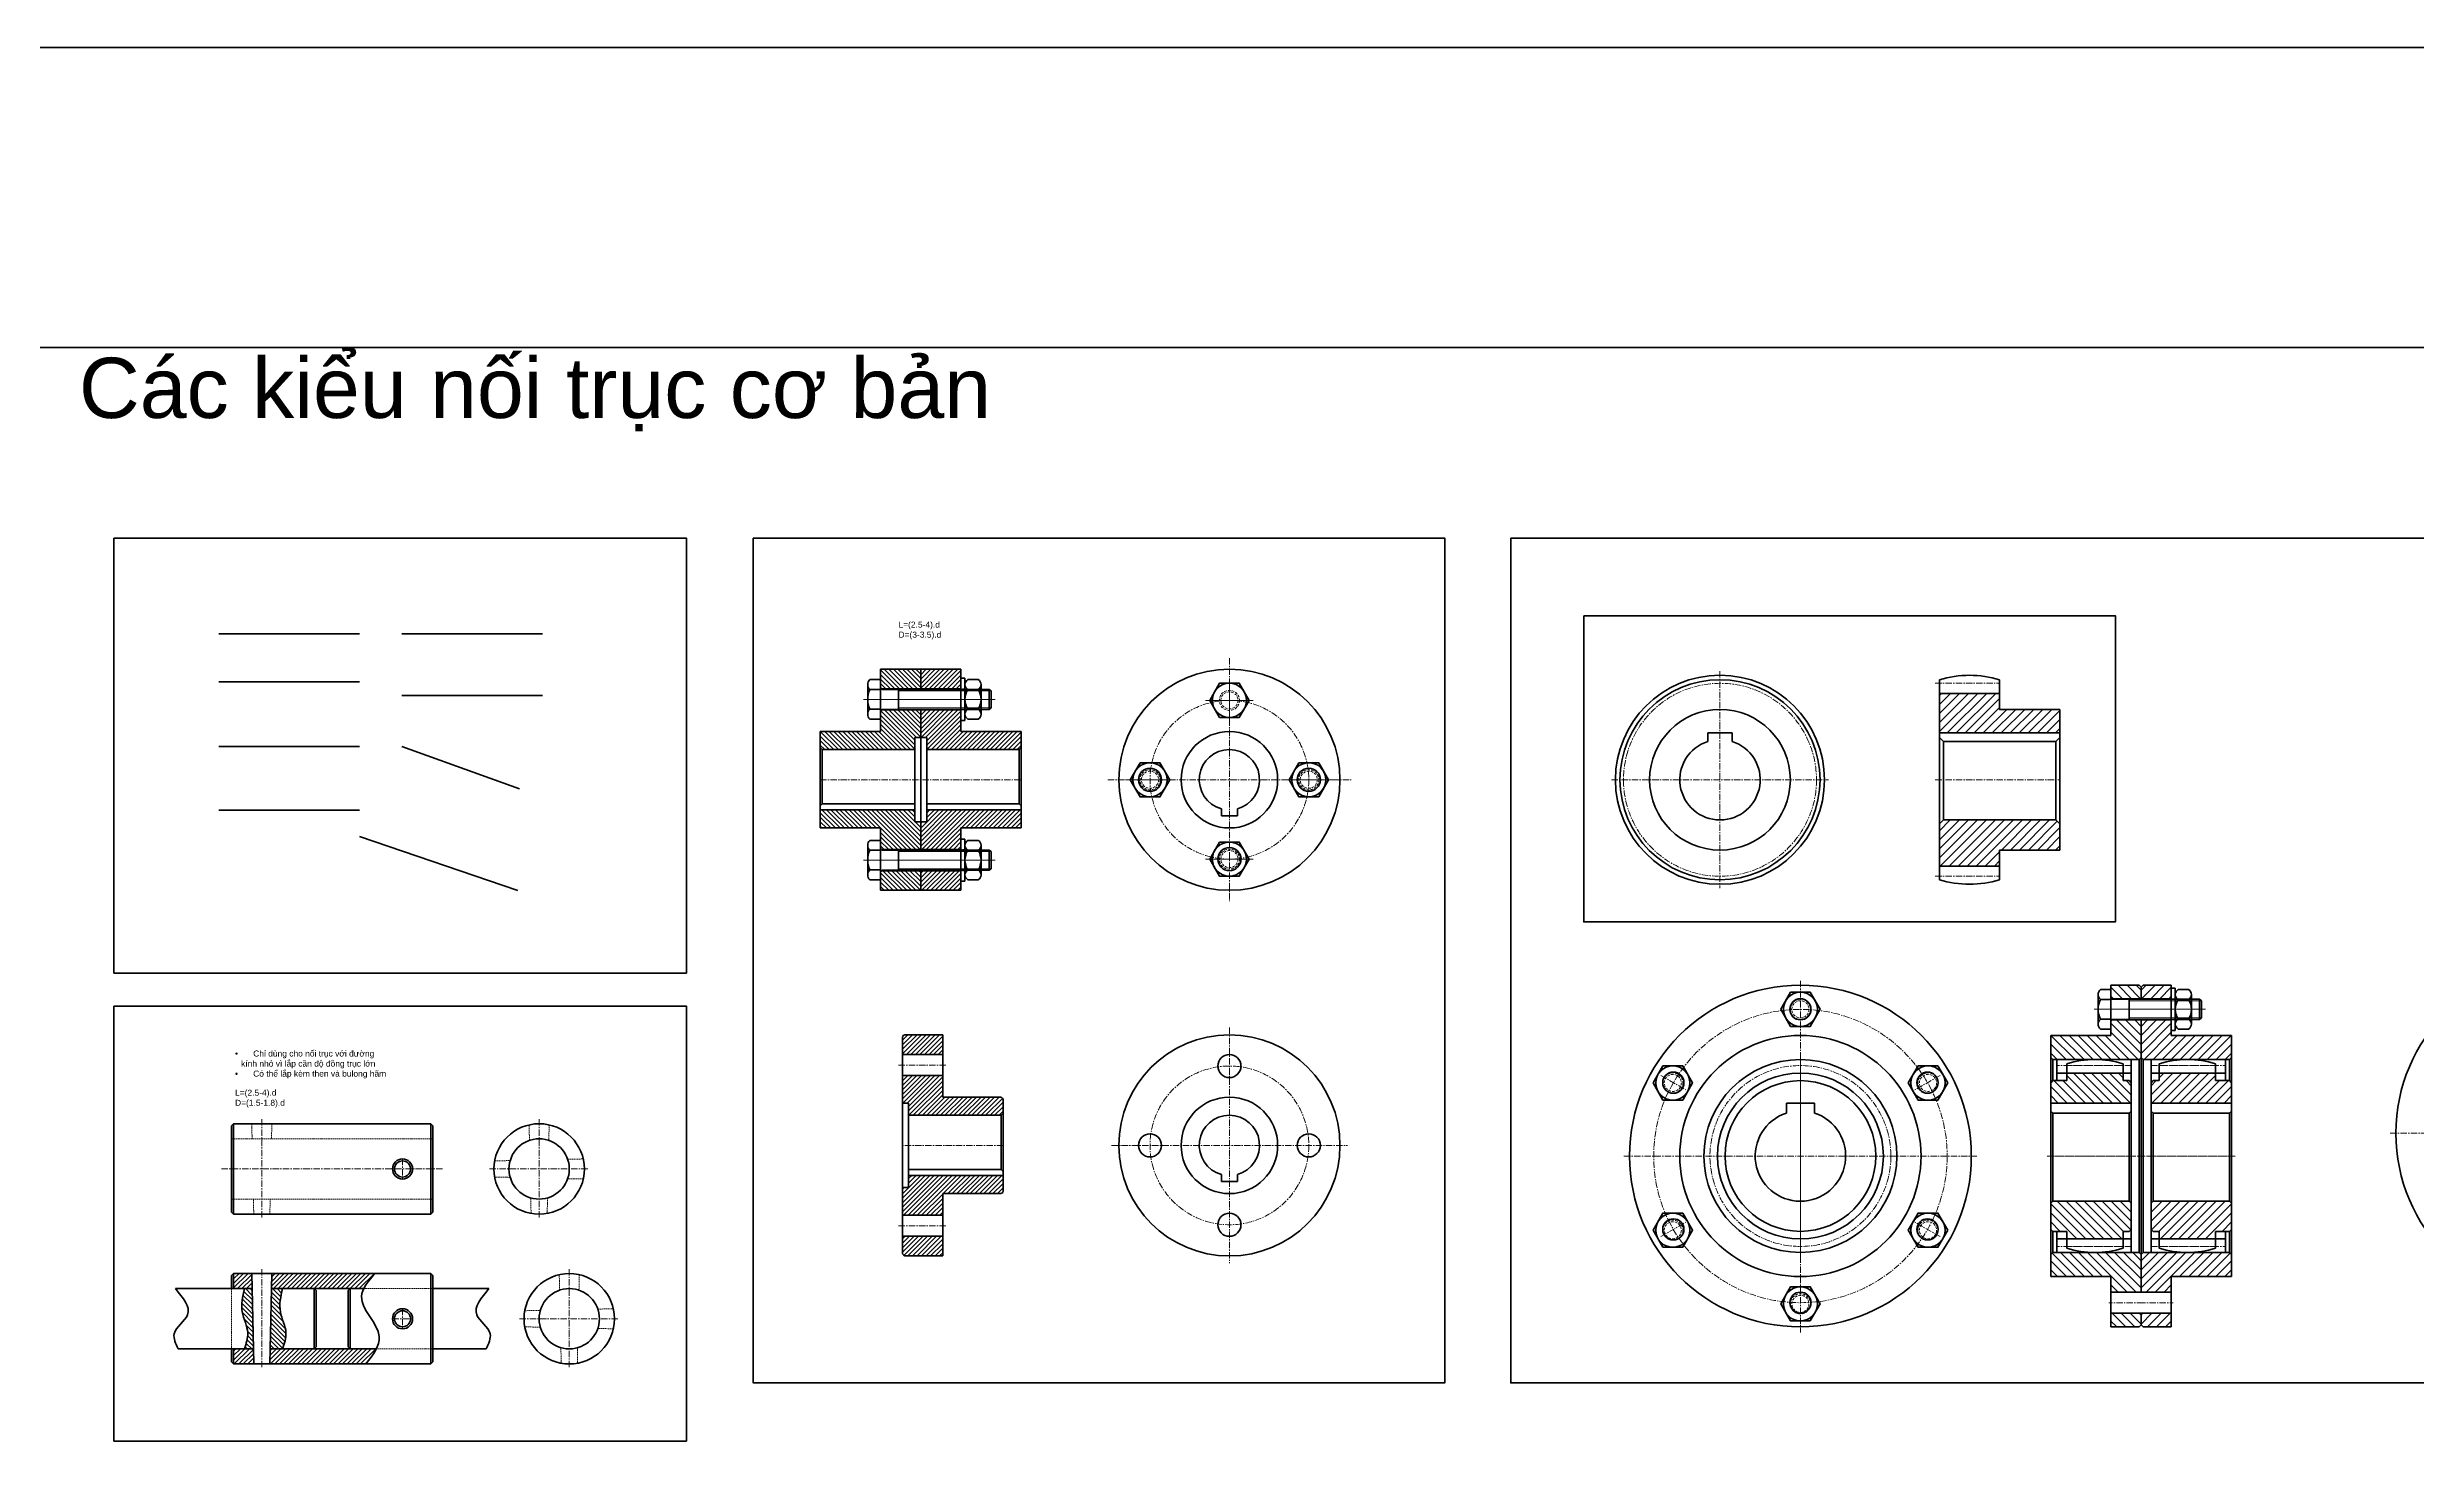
# Model space of a CAD drawing. Header units: millimetres. Extents: x -11382 to 23553, y -372 to 10786.
# Drawn here: x 524 to 1703, y 5080 to 5775 of the extents above; entities that cross this region are included whole.
import ezdxf

# ---------------------------------------------------------------- set-up
doc = ezdxf.new("R2010")
doc.units = ezdxf.units.MM
doc.header["$LTSCALE"] = 0.2
doc.linetypes.add('CENTER', pattern=[50.8, 31.75, -6.35, 6.35, -6.35])
doc.linetypes.add('HIDDEN', pattern=[9.525, 6.35, -3.175])
for name, color, linetype, lineweight in [('đướng nét đứt', 4, 'HIDDEN', 20), ('đường bao thấy', 7, 'Continuous', 40), ('đường mặt cắt', 160, 'Continuous', 15), ('đường nét mảnh', 220, 'Continuous', 15), ('đường nét tâm', 137, 'CENTER', 15)]:
    doc.layers.add(name, color=color, linetype=linetype, lineweight=lineweight)
doc.styles.add('nhat3', font='arial.ttf', dxfattribs={"height": 3})
pattern_1 = [(45, (562.1732, 572.9736), (-1.122532, 1.122532), [])]
pattern_2 = [(135, (562.1732, 572.9736), (-1.122532, -1.122532), [])]
pattern_3 = [(135, (517.421, 805.9454), (-1.122532, -1.122532), [])]
pattern_4 = [(45, (517.421, 805.9454), (-1.122532, 1.122532), [])]
pattern_5 = [(45, (508.3735, 623.9842), (-1.122532, 1.122532), [])]
pattern_6 = [(45, (504.6795, 805.9454), (-2.245064, 2.245064), [])]
pattern_7 = [(45, (233.602, 769.6528), (-2.245064, 2.245064), [])]
pattern_8 = [(45, (163.815, 967.9003), (-2.245064, 2.245064), [])]
pattern_9 = [(135, (2897.405, 769.6528), (2.245064, 2.245064), [])]
pattern_10 = [(135, (2967.192, 967.9003), (2.245064, 2.245064), [])]

msp = doc.modelspace()

# ---------------------------------------------------------------- hatches: boundary and pattern name
at = {"layer": 'đường mặt cắt', "ltscale": 0.5}
h = msp.add_hatch(dxfattribs=at)
h.set_pattern_fill('ANSI31', color=256, scale=0.5, angle=90, style=0)
h.set_pattern_definition(pattern_3)
h.paths.add_polyline_path([(958.432, 5456.136), (958.432, 5465.886), (938.432, 5465.886), (938.432, 5456.136)])
h = msp.add_hatch(dxfattribs=at)
h.set_pattern_fill('ANSI31', color=256, scale=0.5, style=0)
h.set_pattern_definition(pattern_4)
h.paths.add_polyline_path([(978.432, 5465.886), (958.432, 5465.886), (958.432, 5456.136), (978.432, 5456.136)])
h = msp.add_hatch(dxfattribs=at)
h.set_pattern_fill('ANSI31', color=256, scale=0.5, angle=90, style=0)
h.set_pattern_definition(pattern_3)
h.paths.add_polyline_path([(938.432, 5434.886), (908.432, 5434.886), (908.432, 5426.886), (909.432, 5425.886), (955.432, 5425.886), (955.432, 5431.886), (958.432, 5431.886), (958.432, 5445.636), (938.432, 5445.636)])
h = msp.add_hatch(dxfattribs=at)
h.set_pattern_fill('ANSI31', color=256, scale=0.5, style=0)
h.set_pattern_definition(pattern_4)
h.paths.add_polyline_path([(1007.432, 5425.886), (1008.432, 5426.886), (1008.432, 5434.886), (978.432, 5434.886), (978.432, 5445.636), (958.432, 5445.636), (958.432, 5431.886), (961.432, 5431.886), (961.432, 5425.886)])
h = msp.add_hatch(dxfattribs=at)
h.set_pattern_fill('ANSI31', color=256, style=0)
h.set_pattern_definition(pattern_6)
h.paths.add_polyline_path([(1465.122, 5453.886), (1465.122, 5434.186), (1525.122, 5434.186), (1525.122, 5445.886), (1495.122, 5445.886), (1495.122, 5453.886)])
h = msp.add_hatch(dxfattribs=at)
h.set_pattern_fill('ANSI31', color=256, scale=0.5, angle=90, style=0)
h.set_pattern_definition(pattern_3)
h.paths.add_polyline_path([(908.432, 5395.886), (908.432, 5386.886), (938.432, 5386.886), (938.432, 5376.136), (958.432, 5376.136), (958.432, 5389.886), (955.432, 5389.886), (955.432, 5395.886)])
h = msp.add_hatch(dxfattribs=at)
h.set_pattern_fill('ANSI31', color=256, scale=0.5, style=0)
h.set_pattern_definition(pattern_4)
h.paths.add_polyline_path([(1008.432, 5395.886), (961.432, 5395.886), (961.432, 5389.886), (958.432, 5389.886), (958.432, 5376.136), (978.432, 5376.136), (978.432, 5386.886), (1008.432, 5386.886)])
h = msp.add_hatch(dxfattribs=at)
h.set_pattern_fill('ANSI31', color=256, style=0)
h.set_pattern_definition(pattern_6)
h.paths.add_polyline_path([(1495.122, 5367.886), (1495.122, 5375.886), (1525.122, 5375.886), (1525.122, 5388.886), (1523.122, 5390.886), (1467.122, 5390.886), (1465.122, 5388.886), (1465.122, 5367.886)])
h = msp.add_hatch(dxfattribs=at)
h.set_pattern_fill('ANSI31', color=256, scale=0.5, angle=90, style=0)
h.set_pattern_definition(pattern_3)
h.paths.add_polyline_path([(938.432, 5365.636), (938.432, 5355.886), (958.432, 5355.886), (958.432, 5365.636)])
h = msp.add_hatch(dxfattribs=at)
h.set_pattern_fill('ANSI31', color=256, scale=0.5, style=0)
h.set_pattern_definition(pattern_4)
h.paths.add_polyline_path([(978.432, 5365.636), (958.432, 5365.636), (958.432, 5355.886), (978.432, 5355.886)])
h = msp.add_hatch(dxfattribs=at)
h.set_pattern_fill('ANSI31', color=256, style=0)
h.set_pattern_definition(pattern_10)
h.paths.add_polyline_path([(1565.504, 5301.892), (1550.504, 5301.892), (1550.504, 5308.642), (1564.504, 5308.642), (1565.504, 5307.642)])
h.paths.add_polyline_path([(1550.504, 5291.392), (1565.504, 5291.392), (1565.504, 5272.642), (1564.504, 5271.642), (1521.504, 5271.642), (1520.504, 5272.642), (1520.504, 5283.642), (1550.504, 5283.642)])
h = msp.add_hatch(dxfattribs=at)
h.set_pattern_fill('ANSI31', color=256, style=0)
h.set_pattern_definition(pattern_8)
h.paths.add_polyline_path([(1565.504, 5301.892), (1580.504, 5301.892), (1580.504, 5308.642), (1566.504, 5308.642), (1565.504, 5307.642)])
h.paths.add_polyline_path([(1580.504, 5291.392), (1565.504, 5291.392), (1565.504, 5272.642), (1566.504, 5271.642), (1609.504, 5271.642), (1610.504, 5272.642), (1610.504, 5283.642), (1580.504, 5283.642)])
h = msp.add_hatch(dxfattribs=at)
h.set_pattern_fill('ANSI31', color=256, scale=0.5, style=0)
h.set_pattern_definition(pattern_5)
h.paths.add_polyline_path([(969.384, 5283.925), (949.384, 5283.925), (949.384, 5274.175), (969.384, 5274.175)])
h = msp.add_hatch(dxfattribs=at)
h.set_pattern_fill('ANSI31', color=256, scale=0.5, style=0)
h.set_pattern_definition(pattern_5)
h.paths.add_polyline_path([(999.384, 5252.925), (969.384, 5252.925), (969.384, 5263.675), (949.384, 5263.675), (949.384, 5249.925), (952.384, 5249.925), (952.384, 5243.925), (998.384, 5243.925), (999.384, 5244.925)])
h = msp.add_hatch(dxfattribs=at)
h.set_pattern_fill('ANSI31', color=256, style=0)
h.set_pattern_definition(pattern_9)
h.paths.add_polyline_path([(1560.504, 5249.942), (1560.504, 5260.142), (1559.504, 5261.142), (1556.504, 5261.142), (1556.504, 5264.892), (1528.504, 5264.892), (1528.504, 5261.142), (1521.504, 5261.142), (1520.504, 5260.142), (1520.504, 5249.942)])
h = msp.add_hatch(dxfattribs=at)
h.set_pattern_fill('ANSI31', color=256, style=0)
h.set_pattern_definition(pattern_7)
h.paths.add_polyline_path([(1610.504, 5249.942), (1610.504, 5260.142), (1609.504, 5261.142), (1602.504, 5261.142), (1602.504, 5264.892), (1574.504, 5264.892), (1574.504, 5261.142), (1571.504, 5261.142), (1570.504, 5260.142), (1570.504, 5249.942)])
h = msp.add_hatch(dxfattribs=at)
h.set_pattern_fill('ANSI31', color=256, scale=0.5, style=0)
h.set_pattern_definition(pattern_5)
h.paths.add_polyline_path([(999.384, 5213.925), (952.384, 5213.925), (952.384, 5207.925), (949.384, 5207.925), (949.384, 5194.175), (969.384, 5194.175), (969.384, 5204.925), (999.384, 5204.925)])
h = msp.add_hatch(dxfattribs=at)
h.set_pattern_fill('ANSI31', color=256, style=0)
h.set_pattern_definition(pattern_9)
h.paths.add_polyline_path([(1521.504, 5201.142), (1520.504, 5200.142), (1520.504, 5187.142), (1521.504, 5186.142), (1528.504, 5186.142), (1528.504, 5182.392), (1556.504, 5182.392), (1556.504, 5186.142), (1559.504, 5186.142), (1560.504, 5187.142), (1560.504, 5200.142), (1559.504, 5201.142)])
h = msp.add_hatch(dxfattribs=at)
h.set_pattern_fill('ANSI31', color=256, style=0)
h.set_pattern_definition(pattern_7)
h.paths.add_polyline_path([(1571.504, 5201.142), (1570.504, 5200.142), (1570.504, 5187.142), (1571.504, 5186.142), (1574.504, 5186.142), (1574.504, 5182.392), (1602.504, 5182.392), (1602.504, 5186.142), (1609.504, 5186.142), (1610.504, 5187.142), (1610.504, 5200.142), (1609.504, 5201.142)])
h = msp.add_hatch(dxfattribs=at)
h.set_pattern_fill('ANSI31', color=256, scale=0.5, style=0)
h.set_pattern_definition(pattern_5)
h.paths.add_polyline_path([(969.384, 5183.675), (949.384, 5183.675), (949.384, 5173.925), (969.384, 5173.925)])
h = msp.add_hatch(dxfattribs=at)
h.set_pattern_fill('ANSI31', color=256, style=0)
h.set_pattern_definition(pattern_10)
h.paths.add_polyline_path([(1565.504, 5155.892), (1550.504, 5155.892), (1550.504, 5163.642), (1520.504, 5163.642), (1520.504, 5174.642), (1521.504, 5175.642), (1564.504, 5175.642), (1565.504, 5174.642)])
h.paths.add_polyline_path([(1550.504, 5145.392), (1565.504, 5145.392), (1565.504, 5139.642), (1564.504, 5138.642), (1550.504, 5138.642)])
h = msp.add_hatch(dxfattribs=at)
h.set_pattern_fill('ANSI31', color=256, style=0)
h.set_pattern_definition(pattern_8)
h.paths.add_polyline_path([(1565.504, 5155.892), (1580.504, 5155.892), (1580.504, 5163.642), (1610.504, 5163.642), (1610.504, 5174.642), (1609.504, 5175.642), (1566.504, 5175.642), (1565.504, 5174.642)])
h.paths.add_polyline_path([(1580.504, 5145.392), (1565.504, 5145.392), (1565.504, 5139.642), (1566.504, 5138.642), (1580.504, 5138.642)])
h = msp.add_hatch(dxfattribs=at)
h.set_pattern_fill('ANSI31', color=256, scale=0.5, style=0)
h.set_pattern_definition(pattern_1)
h.paths.add_polyline_path([(625.653, 5165.137), (616.653, 5165.137), (616.653, 5157.637), (625.819, 5157.637)])
h = msp.add_hatch(dxfattribs=at)
h.set_pattern_fill('ANSI31', color=256, scale=0.5, style=0)
h.set_pattern_definition(pattern_1)
edge = h.paths.add_edge_path()
edge.add_spline(control_points=[(681.304, 5157.637), (682.591, 5160.169), (684.816, 5162.653), (687.04, 5165.137)], knot_values=[0, 0, 0, 0, 8.81041991, 8.81041991, 8.81041991, 8.81041991], degree=3, periodic=0)
edge.add_line((687.04, 5165.137), (635.653, 5165.137))
edge.add_line((635.653, 5165.137), (635.486, 5157.637))
edge.add_line((635.486, 5157.637), (674.653, 5157.637))
edge.add_line((674.653, 5157.637), (681.304, 5157.637))
h = msp.add_hatch(dxfattribs=at)
h.set_pattern_fill('ANSI31', color=256, scale=0.5, angle=90, style=0)
h.set_pattern_definition(pattern_2)
edge = h.paths.add_edge_path()
edge.add_line((625.819, 5157.637), (621.979, 5157.637))
edge.add_spline(control_points=[(621.979, 5157.637), (621.104, 5153.736), (619.416, 5146.218), (625.016, 5136.506), (622.893, 5130.304), (621.979, 5127.637)], knot_values=[0, 0, 0, 0, 11.64698545, 22.44502285, 30.59134983, 30.59134983, 30.59134983, 30.59134983], degree=3, periodic=0)
edge.add_line((621.979, 5127.637), (626.486, 5127.637))
edge.add_line((626.486, 5127.637), (625.819, 5157.637))
h = msp.add_hatch(dxfattribs=at)
h.set_pattern_fill('ANSI31', color=256, scale=0.5, angle=90, style=0)
h.set_pattern_definition(pattern_2)
edge = h.paths.add_edge_path()
edge.add_spline(control_points=[(640.956, 5127.637), (641.87, 5130.304), (643.994, 5136.506), (638.393, 5146.218), (640.081, 5153.736), (640.956, 5157.637)], knot_values=[0, 0, 0, 0, 8.14632698, 18.94436438, 30.59134983, 30.59134983, 30.59134983, 30.59134983], degree=3, periodic=0)
edge.add_line((640.956, 5157.637), (635.486, 5157.637))
edge.add_line((635.486, 5157.637), (634.819, 5127.637))
edge.add_line((634.819, 5127.637), (640.956, 5127.637))
h = msp.add_hatch(dxfattribs=at)
h.set_pattern_fill('ANSI31', color=256, scale=0.5, style=0)
h.set_pattern_definition(pattern_1)
h.paths.add_polyline_path([(626.486, 5127.637), (616.653, 5127.637), (616.653, 5120.137), (626.653, 5120.137)])
h = msp.add_hatch(dxfattribs=at)
h.set_pattern_fill('ANSI31', color=256, scale=0.5, style=0)
h.set_pattern_definition(pattern_1)
edge = h.paths.add_edge_path()
edge.add_spline(control_points=[(682.406, 5120.137), (684.347, 5122.631), (686.289, 5125.125), (687.573, 5127.637)], knot_values=[41.91807299, 41.91807299, 41.91807299, 41.91807299, 50.31145606, 50.31145606, 50.31145606, 50.31145606], degree=3, periodic=0)
edge.add_line((687.573, 5127.637), (674.653, 5127.637))
edge.add_line((674.653, 5127.637), (634.819, 5127.637))
edge.add_line((634.819, 5127.637), (634.653, 5120.137))
edge.add_line((634.653, 5120.137), (682.406, 5120.137))

# ---------------------------------------------------------------- linework, layer by layer
at = {"layer": 'đướng nét đứt'}
for p, q in [((980.432, 5456.136), (978.432, 5456.136)), ((980.432, 5445.636), (978.432, 5445.636)), ((980.432, 5376.136), (978.432, 5376.136)), ((980.432, 5365.636), (978.432, 5365.636)), ((1582.504, 5301.892), (1580.504, 5301.892)), ((1582.504, 5291.392), (1580.504, 5291.392))]:
    msp.add_line(p, q, dxfattribs=at)
at = {"layer": 'đướng nét đứt', "ltscale": 0.5}
for p, q in [((625.819, 5232.191), (625.653, 5239.691)), ((635.653, 5239.691), (635.486, 5232.191)), ((763.791, 5231.397), (763.619, 5239.131)), ((773.594, 5239.131), (773.422, 5231.397)), ((615.653, 5232.191), (715.653, 5232.191)), ((746.466, 5221.199), (754.201, 5221.37)), ((782.812, 5222.006), (790.547, 5222.178)), ((754.201, 5213.011), (746.466, 5213.183)), ((790.547, 5212.203), (782.812, 5212.375)), ((615.653, 5202.191), (715.653, 5202.191)), ((626.653, 5194.691), (626.486, 5202.191)), ((634.819, 5202.191), (634.653, 5194.691)), ((764.598, 5195.05), (764.427, 5202.785)), ((772.786, 5202.785), (772.614, 5195.05)), ((778.791, 5156.843), (778.619, 5164.578)), ((788.594, 5164.578), (788.422, 5156.843)), ((615.653, 5157.637), (615.653, 5127.637)), ((715.653, 5157.637), (681.304, 5157.637)), ((761.466, 5146.645), (769.201, 5146.817)), ((769.201, 5138.457), (761.466, 5138.629)), ((797.812, 5147.453), (805.547, 5147.625)), ((715.653, 5127.637), (687.573, 5127.637)), ((779.598, 5120.497), (779.427, 5128.232)), ((787.786, 5128.232), (787.614, 5120.497)), ((805.547, 5137.65), (797.812, 5137.822))]:
    msp.add_line(p, q, dxfattribs=at)
at = {"layer": 'đướng nét đứt'}
for centre, radius in [((1111.973, 5450.386), 5), ((1111.973, 5450.386), 4.25), ((1072.473, 5410.886), 5), ((1072.473, 5410.886), 4.25), ((1151.473, 5410.886), 5), ((1151.473, 5410.886), 4.25), ((1111.973, 5371.386), 5), ((1111.973, 5371.386), 4.25), ((1396.021, 5296.642), 5), ((1396.021, 5296.642), 4.25), ((1332.549, 5259.997), 5), ((1332.549, 5259.997), 4.25), ((1459.492, 5259.997), 5), ((1459.492, 5259.997), 4.25), ((1332.549, 5186.707), 5), ((1332.549, 5186.707), 4.25), ((1459.492, 5186.707), 5), ((1459.492, 5186.707), 4.25), ((1396.021, 5150.062), 5), ((1396.021, 5150.062), 4.25)]:
    msp.add_circle(centre, radius, dxfattribs=at)
at = {"layer": 'đường bao thấy', "ltscale": 0.5}
for p, q in [((609.289, 5483.476), (679.289, 5483.476)), ((770.227, 5483.476), (700.227, 5483.476)), ((609.289, 5459.688), (679.289, 5459.688)), ((938.432, 5434.886), (938.432, 5465.886)), ((938.432, 5465.886), (978.432, 5465.886)), ((958.432, 5456.136), (958.432, 5465.886)), ((978.432, 5434.886), (978.432, 5465.886)), ((1465.122, 5361.097), (1465.122, 5460.676)), ((1495.122, 5460.676), (1495.122, 5445.886)), ((1495.122, 5460.676), (1495.122, 5445.886)), ((770.227, 5452.854), (700.227, 5452.854)), ((978.432, 5456.136), (938.432, 5456.136)), ((978.432, 5445.636), (938.432, 5445.636)), ((958.432, 5445.636), (958.432, 5376.136)), ((1465.122, 5453.886), (1495.122, 5453.886)), ((1495.122, 5445.886), (1525.122, 5445.886)), ((1525.122, 5445.886), (1525.122, 5375.886)), ((908.432, 5434.886), (908.432, 5386.886)), ((908.432, 5434.886), (938.432, 5434.886)), ((978.432, 5434.886), (1008.432, 5434.886)), ((1008.432, 5434.886), (1008.432, 5386.886)), ((1350.009, 5434.186), (1350.009, 5429.965)), ((1350.009, 5434.186), (1362.009, 5434.186)), ((1362.009, 5434.186), (1362.009, 5429.965)), ((1465.122, 5434.186), (1525.122, 5434.186)), ((609.289, 5427.398), (679.289, 5427.398)), ((700.227, 5427.398), (758.895, 5406.411)), ((908.432, 5426.886), (909.432, 5425.886)), ((909.432, 5425.886), (955.432, 5425.886)), ((909.432, 5425.886), (909.432, 5398.886)), ((955.432, 5410.886), (955.432, 5431.886)), ((955.432, 5431.886), (958.432, 5431.886)), ((961.432, 5431.886), (958.432, 5431.886)), ((961.432, 5410.886), (961.432, 5431.886)), ((961.432, 5425.886), (1007.432, 5425.886)), ((1007.432, 5425.886), (1008.432, 5426.886)), ((1007.432, 5425.886), (1007.432, 5398.886)), ((1467.122, 5429.965), (1465.122, 5431.965)), ((1467.122, 5429.965), (1523.122, 5429.965)), ((1467.122, 5429.965), (1467.122, 5390.886)), ((1523.122, 5429.965), (1525.122, 5431.965)), ((1523.122, 5429.965), (1523.122, 5390.886)), ((955.432, 5410.886), (955.432, 5389.886)), ((961.432, 5410.886), (961.432, 5389.886)), ((908.432, 5397.886), (909.432, 5398.886)), ((909.432, 5398.886), (955.432, 5398.886)), ((961.432, 5398.886), (1007.432, 5398.886)), ((1007.432, 5398.886), (1008.432, 5397.886)), ((609.289, 5395.758), (679.289, 5395.758)), ((908.432, 5395.886), (955.432, 5395.886)), ((908.432, 5386.886), (938.432, 5386.886)), ((938.432, 5386.886), (938.432, 5355.886)), ((955.432, 5389.886), (958.432, 5389.886)), ((961.432, 5389.886), (958.432, 5389.886)), ((961.432, 5395.886), (1008.432, 5395.886)), ((978.432, 5386.886), (978.432, 5355.886)), ((978.432, 5386.886), (1008.432, 5386.886)), ((1107.973, 5396.429), (1107.973, 5392.886)), ((1115.973, 5392.886), (1107.973, 5392.886)), ((1115.973, 5396.429), (1115.973, 5392.886)), ((1467.122, 5390.886), (1465.122, 5388.886)), ((1467.122, 5390.886), (1523.122, 5390.886)), ((1523.122, 5390.886), (1525.122, 5388.886)), ((679.289, 5382.626), (757.983, 5355.79)), ((978.432, 5376.136), (938.432, 5376.136)), ((1525.122, 5375.886), (1495.122, 5375.886)), ((1495.122, 5375.886), (1495.122, 5361.097)), ((1495.122, 5375.886), (1495.122, 5361.097)), ((978.432, 5365.636), (938.432, 5365.636)), ((958.432, 5365.636), (958.432, 5355.886)), ((1465.122, 5367.886), (1495.122, 5367.886)), ((938.432, 5355.886), (978.432, 5355.886)), ((1550.504, 5308.642), (1550.504, 5283.642)), ((1564.504, 5308.642), (1550.504, 5308.642)), ((1564.504, 5308.642), (1565.504, 5307.642)), ((1566.504, 5308.642), (1565.504, 5307.642)), ((1565.504, 5307.642), (1565.504, 5301.892)), ((1565.504, 5307.642), (1565.504, 5301.892)), ((1566.504, 5308.642), (1580.504, 5308.642)), ((1580.504, 5308.642), (1580.504, 5283.642)), ((1565.504, 5301.892), (1550.504, 5301.892)), ((1565.504, 5301.892), (1580.504, 5301.892)), ((950.384, 5283.925), (949.384, 5282.925)), ((949.384, 5274.175), (949.384, 5282.925)), ((950.384, 5283.925), (969.384, 5283.925)), ((969.384, 5252.925), (969.384, 5283.925)), ((1520.504, 5283.642), (1520.504, 5163.642)), ((1550.504, 5283.642), (1520.504, 5283.642)), ((1565.504, 5291.392), (1550.504, 5291.392)), ((1565.504, 5291.392), (1580.504, 5291.392)), ((1565.504, 5291.392), (1565.504, 5155.892)), ((1565.504, 5291.392), (1565.504, 5155.892)), ((1580.504, 5283.642), (1610.504, 5283.642)), ((1610.504, 5283.642), (1610.504, 5163.642)), ((949.384, 5274.175), (949.384, 5182.442)), ((949.384, 5274.175), (969.384, 5274.175)), ((1520.504, 5272.642), (1521.504, 5271.642)), ((1564.504, 5271.642), (1521.504, 5271.642)), ((1521.504, 5271.642), (1521.504, 5261.142)), ((1523.504, 5271.642), (1523.504, 5261.142)), ((1528.504, 5269.555), (1528.504, 5261.142)), ((1556.504, 5269.555), (1556.504, 5261.142)), ((1560.504, 5271.642), (1560.504, 5175.642)), ((1565.504, 5272.642), (1564.504, 5271.642)), ((1564.504, 5175.642), (1564.504, 5271.642)), ((1565.504, 5272.642), (1566.504, 5271.642)), ((1566.504, 5271.642), (1609.504, 5271.642)), ((1566.504, 5175.642), (1566.504, 5271.642)), ((1570.504, 5271.642), (1570.504, 5175.642)), ((1574.504, 5269.555), (1574.504, 5261.142)), ((1602.504, 5269.555), (1602.504, 5261.142)), ((1607.504, 5271.642), (1607.504, 5261.142)), ((1610.504, 5272.642), (1609.504, 5271.642)), ((1609.504, 5271.642), (1609.504, 5261.142)), ((949.384, 5263.675), (969.384, 5263.675)), ((1521.504, 5261.142), (1520.504, 5260.142)), ((1520.504, 5260.142), (1520.504, 5187.142)), ((1528.504, 5261.142), (1521.504, 5261.142)), ((1560.504, 5264.892), (1523.504, 5264.892)), ((1556.504, 5264.892), (1528.504, 5264.892)), ((1559.504, 5261.142), (1556.504, 5261.142)), ((1559.504, 5261.142), (1560.504, 5260.142)), ((1560.504, 5187.142), (1560.504, 5260.142)), ((1570.504, 5264.892), (1607.504, 5264.892)), ((1571.504, 5261.142), (1570.504, 5260.142)), ((1570.504, 5187.142), (1570.504, 5260.142)), ((1571.504, 5261.142), (1574.504, 5261.142)), ((1574.504, 5264.892), (1602.504, 5264.892)), ((1602.504, 5261.142), (1609.504, 5261.142)), ((1609.504, 5261.142), (1610.504, 5260.142)), ((1610.504, 5260.142), (1610.504, 5187.142)), ((952.384, 5249.925), (949.384, 5249.925)), ((952.384, 5228.925), (952.384, 5249.925)), ((969.384, 5252.925), (998.384, 5252.925)), ((998.384, 5252.925), (999.384, 5251.925)), ((998.384, 5243.925), (999.384, 5244.925)), ((999.384, 5251.925), (999.384, 5205.925)), ((1389.021, 5249.942), (1389.021, 5245.026)), ((1389.021, 5249.942), (1403.021, 5249.942)), ((1403.021, 5249.942), (1403.021, 5245.026)), ((1560.504, 5249.942), (1520.504, 5249.942)), ((1521.504, 5245.026), (1520.504, 5246.026)), ((1559.504, 5245.026), (1521.504, 5245.026)), ((1521.504, 5245.026), (1521.504, 5201.142)), ((1559.504, 5245.026), (1560.504, 5246.026)), ((1559.504, 5245.026), (1559.504, 5201.142)), ((1570.504, 5249.942), (1610.504, 5249.942)), ((1571.504, 5245.026), (1570.504, 5246.026)), ((1571.504, 5245.026), (1609.504, 5245.026)), ((1571.504, 5245.026), (1571.504, 5201.142)), ((1609.504, 5245.026), (1610.504, 5246.026)), ((1609.504, 5245.026), (1609.504, 5201.142)), ((616.653, 5239.691), (615.653, 5238.691)), ((615.653, 5238.691), (615.653, 5195.691)), ((616.653, 5239.691), (714.653, 5239.691)), ((616.653, 5239.691), (616.653, 5194.691)), ((714.653, 5239.691), (715.653, 5238.691)), ((714.653, 5239.691), (714.653, 5194.691)), ((715.653, 5238.691), (715.653, 5195.691)), ((952.384, 5243.925), (998.384, 5243.925)), ((998.384, 5243.925), (998.384, 5216.925)), ((952.384, 5228.925), (952.384, 5207.925)), ((952.384, 5216.925), (998.384, 5216.925)), ((952.384, 5213.925), (999.384, 5213.925)), ((998.384, 5216.925), (999.384, 5215.925)), ((1107.973, 5214.468), (1107.973, 5210.925)), ((1115.973, 5210.925), (1107.973, 5210.925)), ((1115.973, 5214.468), (1115.973, 5210.925)), ((952.384, 5207.925), (949.384, 5207.925)), ((969.384, 5204.925), (998.384, 5204.925)), ((969.384, 5204.925), (969.384, 5173.925)), ((998.384, 5204.925), (999.384, 5205.925)), ((1521.504, 5201.142), (1520.504, 5200.142)), ((1559.504, 5201.142), (1521.504, 5201.142)), ((1559.504, 5201.142), (1560.504, 5200.142)), ((1571.504, 5201.142), (1570.504, 5200.142)), ((1571.504, 5201.142), (1609.504, 5201.142)), ((1609.504, 5201.142), (1610.504, 5200.142)), ((615.653, 5195.691), (616.653, 5194.691)), ((616.653, 5194.691), (714.653, 5194.691)), ((714.653, 5194.691), (715.653, 5195.691)), ((969.384, 5194.175), (949.384, 5194.175)), ((1521.504, 5186.142), (1520.504, 5187.142)), ((1528.504, 5186.142), (1521.504, 5186.142)), ((1521.504, 5186.142), (1521.504, 5175.642)), ((1523.504, 5186.142), (1523.504, 5175.642)), ((1528.504, 5177.729), (1528.504, 5186.142)), ((1556.504, 5177.729), (1556.504, 5186.142)), ((1559.504, 5186.142), (1556.504, 5186.142)), ((1559.504, 5186.142), (1560.504, 5187.142)), ((1571.504, 5186.142), (1570.504, 5187.142)), ((1571.504, 5186.142), (1574.504, 5186.142)), ((1574.504, 5177.729), (1574.504, 5186.142)), ((1602.504, 5177.729), (1602.504, 5186.142)), ((1602.504, 5186.142), (1609.504, 5186.142)), ((1607.504, 5186.142), (1607.504, 5175.642)), ((1609.504, 5186.142), (1610.504, 5187.142)), ((1609.504, 5186.142), (1609.504, 5175.642)), ((949.384, 5183.675), (949.384, 5174.925)), ((969.384, 5183.675), (949.384, 5183.675)), ((949.384, 5174.925), (950.384, 5173.925)), ((950.384, 5173.925), (969.384, 5173.925)), ((1520.504, 5174.642), (1521.504, 5175.642)), ((1564.504, 5175.642), (1521.504, 5175.642)), ((1560.504, 5182.392), (1523.504, 5182.392)), ((1556.504, 5182.392), (1528.504, 5182.392)), ((1565.504, 5174.642), (1564.504, 5175.642)), ((1565.504, 5174.642), (1566.504, 5175.642)), ((1566.504, 5175.642), (1609.504, 5175.642)), ((1570.504, 5182.392), (1607.504, 5182.392)), ((1574.504, 5182.392), (1602.504, 5182.392)), ((1610.504, 5174.642), (1609.504, 5175.642)), ((616.653, 5165.137), (615.653, 5164.137)), ((615.653, 5164.137), (615.653, 5157.637)), ((616.653, 5165.137), (714.653, 5165.137)), ((616.653, 5165.137), (616.653, 5157.637)), ((626.486, 5127.637), (625.653, 5165.137)), ((635.653, 5165.137), (634.819, 5127.637)), ((714.653, 5165.137), (715.653, 5164.137)), ((714.653, 5165.137), (714.653, 5120.137)), ((715.653, 5164.137), (715.653, 5121.137)), ((1550.504, 5163.642), (1520.504, 5163.642)), ((1550.504, 5163.642), (1550.504, 5138.642)), ((1580.504, 5163.642), (1580.504, 5138.642)), ((1580.504, 5163.642), (1610.504, 5163.642)), ((615.653, 5157.637), (587.679, 5157.637)), ((615.653, 5157.637), (625.819, 5157.637)), ((635.486, 5157.637), (674.653, 5157.637)), ((656.653, 5157.637), (657.653, 5156.637)), ((656.653, 5157.637), (656.653, 5127.637)), ((657.653, 5156.637), (657.653, 5128.637)), ((674.653, 5157.637), (673.653, 5156.637)), ((673.653, 5156.637), (673.653, 5128.637)), ((674.653, 5157.637), (674.653, 5127.637)), ((681.304, 5157.637), (674.653, 5157.637)), ((715.653, 5157.637), (743.627, 5157.637)), ((1565.504, 5155.892), (1550.504, 5155.892)), ((1565.504, 5155.892), (1580.504, 5155.892)), ((1565.504, 5145.392), (1550.504, 5145.392)), ((1564.504, 5138.642), (1550.504, 5138.642)), ((1564.504, 5138.642), (1565.504, 5139.642)), ((1565.504, 5145.392), (1580.504, 5145.392)), ((1565.504, 5145.392), (1565.504, 5139.642)), ((1565.504, 5145.392), (1565.504, 5139.642)), ((1566.504, 5138.642), (1565.504, 5139.642)), ((1566.504, 5138.642), (1580.504, 5138.642)), ((615.653, 5127.637), (589.089, 5127.637)), ((615.653, 5127.637), (626.486, 5127.637)), ((615.653, 5127.637), (615.653, 5121.137)), ((616.653, 5127.637), (616.653, 5120.137)), ((626.653, 5120.137), (626.486, 5127.637)), ((634.819, 5127.637), (634.653, 5120.137)), ((634.819, 5127.637), (674.653, 5127.637)), ((656.653, 5127.637), (657.653, 5128.637)), ((674.653, 5127.637), (673.653, 5128.637)), ((687.573, 5127.637), (674.653, 5127.637)), ((715.653, 5127.637), (742.216, 5127.637)), ((615.653, 5121.137), (616.653, 5120.137)), ((616.653, 5120.137), (714.653, 5120.137)), ((714.653, 5120.137), (715.653, 5121.137))]:
    msp.add_line(p, q, dxfattribs=at)
at = {"layer": 'đường bao thấy'}
for p, q in [((932.032, 5443.525), (932.032, 5458.247)), ((933.176, 5460.701), (938.432, 5460.701)), ((938.432, 5441.071), (938.432, 5460.701)), ((978.432, 5461.386), (978.432, 5440.386)), ((980.432, 5461.386), (978.432, 5461.386)), ((980.432, 5461.386), (980.432, 5440.386)), ((980.432, 5443.525), (980.432, 5458.247)), ((981.887, 5460.701), (986.976, 5460.701)), ((988.432, 5443.525), (988.432, 5458.247)), ((933.176, 5455.794), (938.432, 5455.794)), ((933.176, 5445.979), (938.432, 5445.979)), ((938.432, 5445.886), (938.432, 5455.886)), ((939.432, 5455.886), (992.427, 5455.886)), ((939.432, 5445.886), (992.427, 5445.886)), ((947.432, 5455.886), (947.432, 5445.886)), ((981.887, 5455.794), (986.976, 5455.794)), ((981.887, 5445.979), (986.976, 5445.979)), ((992.427, 5445.886), (992.427, 5455.886)), ((992.427, 5455.886), (993.432, 5455.136)), ((993.432, 5446.636), (992.427, 5445.886)), ((993.432, 5446.636), (993.432, 5455.136)), ((933.176, 5441.071), (938.432, 5441.071)), ((980.432, 5440.386), (978.432, 5440.386)), ((981.887, 5441.071), (986.976, 5441.071)), ((932.032, 5378.247), (932.032, 5363.525)), ((933.176, 5380.701), (938.432, 5380.701)), ((933.176, 5375.794), (938.432, 5375.794)), ((938.432, 5380.701), (938.432, 5361.071)), ((938.432, 5375.886), (938.432, 5365.886)), ((939.432, 5375.886), (992.427, 5375.886)), ((947.432, 5365.886), (947.432, 5375.886)), ((980.432, 5381.386), (978.432, 5381.386)), ((980.432, 5360.386), (980.432, 5381.386)), ((980.432, 5378.247), (980.432, 5363.525)), ((981.887, 5380.701), (986.976, 5380.701)), ((981.887, 5375.794), (986.976, 5375.794)), ((988.432, 5378.247), (988.432, 5363.525)), ((993.432, 5375.136), (992.427, 5375.886)), ((992.427, 5375.886), (992.427, 5365.886)), ((993.432, 5375.136), (993.432, 5366.636)), ((933.176, 5365.979), (938.432, 5365.979)), ((939.432, 5365.886), (992.427, 5365.886)), ((981.887, 5365.979), (986.976, 5365.979)), ((992.427, 5365.886), (993.432, 5366.636)), ((933.176, 5361.071), (938.432, 5361.071)), ((980.432, 5360.386), (978.432, 5360.386)), ((981.887, 5361.071), (986.976, 5361.071)), ((1544.104, 5289.281), (1544.104, 5304.004)), ((1545.248, 5306.457), (1550.504, 5306.457)), ((1550.504, 5286.827), (1550.504, 5306.457)), ((1580.504, 5307.142), (1580.504, 5286.142)), ((1582.504, 5307.142), (1580.504, 5307.142)), ((1582.504, 5307.142), (1582.504, 5286.142)), ((1582.504, 5304.004), (1582.504, 5289.281)), ((1589.048, 5306.457), (1583.959, 5306.457)), ((1590.504, 5304.004), (1590.504, 5289.281)), ((1545.248, 5301.55), (1550.504, 5301.55)), ((1545.248, 5291.735), (1550.504, 5291.735)), ((1550.504, 5291.642), (1550.504, 5301.642)), ((1551.504, 5301.642), (1594.499, 5301.642)), ((1559.504, 5301.642), (1559.504, 5291.642)), ((1589.048, 5301.55), (1583.959, 5301.55)), ((1589.048, 5291.735), (1583.959, 5291.735)), ((1594.499, 5291.642), (1594.499, 5301.642)), ((1594.499, 5301.642), (1595.504, 5300.892)), ((1595.504, 5292.392), (1594.499, 5291.642)), ((1595.504, 5292.392), (1595.504, 5300.892)), ((1545.248, 5286.827), (1550.504, 5286.827)), ((1551.504, 5291.642), (1594.499, 5291.642)), ((1582.504, 5286.142), (1580.504, 5286.142)), ((1589.048, 5286.827), (1583.959, 5286.827)), ((969.384, 5279.425), (969.384, 5258.425))]:
    msp.add_line(p, q, dxfattribs=at)
at = {"layer": 'đường bao thấy', "ltscale": 0.5}
for points in [[(-1640.551, 5775.37), (7573.634, 5775.37), (7573.634, 1397.743), (-1640.551, 1397.743)], [(506.167, 5626.056), (2171.182, 5626.056), (2171.182, 3439.952), (506.167, 3439.952)], [(557.126, 5531.2), (841.833, 5531.2), (841.833, 5314.71), (557.126, 5314.71)], [(875.118, 5531.2), (1219.057, 5531.2), (1219.057, 5110.744), (875.118, 5110.744)], [(1251.895, 5531.2), (2018.232, 5531.2), (2018.232, 5110.744), (1251.895, 5110.744)], [(1288.244, 5492.493), (1552.741, 5492.493), (1552.741, 5340.111), (1288.244, 5340.111)], [(557.126, 5298.228), (841.833, 5298.228), (841.833, 5081.738), (557.126, 5081.738)]]:
    msp.add_lwpolyline(points, close=True, dxfattribs=at)
at = {"layer": 'đường bao thấy'}
for points in [[(1107.066, 5458.886), (1102.158, 5450.386), (1107.066, 5441.886), (1116.881, 5441.886), (1121.788, 5450.386), (1116.881, 5458.886)], [(1067.566, 5419.386), (1062.658, 5410.886), (1067.566, 5402.386), (1077.381, 5402.386), (1082.288, 5410.886), (1077.381, 5419.386)], [(1146.566, 5419.386), (1141.658, 5410.886), (1146.566, 5402.386), (1156.381, 5402.386), (1161.288, 5410.886), (1156.381, 5419.386)], [(1107.066, 5379.886), (1102.158, 5371.386), (1107.066, 5362.886), (1116.881, 5362.886), (1121.788, 5371.386), (1116.881, 5379.886)], [(1391.113, 5305.142), (1386.206, 5296.642), (1391.113, 5288.142), (1400.928, 5288.142), (1405.836, 5296.642), (1400.928, 5305.142)], [(1322.734, 5259.997), (1327.642, 5251.497), (1337.457, 5251.497), (1342.364, 5259.997), (1337.457, 5268.497), (1327.642, 5268.497)], [(1464.399, 5268.497), (1454.585, 5268.497), (1449.677, 5259.997), (1454.585, 5251.497), (1464.399, 5251.497), (1469.307, 5259.997)], [(1327.642, 5178.207), (1337.457, 5178.207), (1342.364, 5186.707), (1337.457, 5195.207), (1327.642, 5195.207), (1322.734, 5186.707)], [(1469.307, 5186.707), (1464.399, 5195.207), (1454.585, 5195.207), (1449.677, 5186.707), (1454.585, 5178.207), (1464.399, 5178.207)], [(1400.928, 5141.562), (1405.836, 5150.062), (1400.928, 5158.562), (1391.113, 5158.562), (1386.206, 5150.062), (1391.113, 5141.562)]]:
    msp.add_lwpolyline(points, close=True, dxfattribs=at)
at = {"layer": 'đường bao thấy', "ltscale": 0.5}
for centre, radius in [((1111.973, 5410.886), 55), ((1356.009, 5410.886), 52), ((1356.009, 5410.886), 49.754), ((1356.009, 5410.886), 35), ((1111.973, 5410.886), 24), ((1072.473, 5410.886), 5.75), ((1151.473, 5410.886), 5.75), ((1111.973, 5371.386), 5.75), ((1777.233, 5234.975), 85), ((1396.021, 5223.642), 85), ((1396.021, 5296.642), 5.25), ((1111.973, 5228.925), 55), ((1396.021, 5223.642), 60), ((1111.973, 5268.425), 5.75), ((1396.021, 5223.642), 48), ((1332.801, 5260.142), 5.25), ((1396.021, 5223.642), 41.25), ((1396.021, 5223.642), 37.5), ((1459.241, 5260.142), 5.25), ((1111.973, 5228.925), 24), ((768.606, 5217.191), 22.5), ((1072.473, 5228.925), 5.75), ((1151.473, 5228.925), 5.75), ((700.653, 5217.191), 5), ((700.653, 5217.191), 4), ((768.606, 5217.191), 15), ((1111.973, 5189.425), 5.75), ((1332.801, 5187.142), 5.25), ((1459.241, 5187.142), 5.25), ((783.606, 5142.637), 22.5), ((783.606, 5142.637), 15), ((1396.021, 5150.642), 5.25), ((700.653, 5142.637), 5), ((700.653, 5142.637), 4)]:
    msp.add_circle(centre, radius, dxfattribs=at)
at = {"layer": 'đường bao thấy'}
for centre in [(1111.973, 5450.386), (1072.473, 5410.886), (1151.473, 5410.886), (1111.973, 5371.386), (1396.021, 5296.642), (1332.549, 5259.997), (1459.492, 5259.997), (1332.549, 5186.707), (1459.492, 5186.707), (1396.021, 5150.062)]:
    msp.add_circle(centre, 8.5, dxfattribs=at)
for centre, radius, start, end in [((935.233, 5458.247), 3.202, 129.970241, 230.029759), ((939.432, 5456.886), 1, 180, 270), ((983.227, 5458.247), 2.796, 118.642718, 241.357282), ((985.636, 5458.247), 2.796, 298.642718, 61.357282), ((943.121, 5450.886), 11.089, 153.734281, 206.265719), ((935.233, 5443.525), 3.202, 129.970241, 230.029759), ((939.432, 5444.886), 1, 90, 180), ((989.432, 5450.886), 9, 146.956524, 213.043476), ((983.227, 5443.525), 2.796, 118.642718, 241.357282), ((979.432, 5450.886), 9, 326.956524, 33.043476), ((985.636, 5443.525), 2.796, 298.642718, 61.357282), ((935.233, 5378.247), 3.202, 129.970241, 230.029759), ((943.121, 5370.886), 11.089, 153.734281, 206.265719), ((939.432, 5376.886), 1, 180, 270), ((983.227, 5378.247), 2.796, 118.642718, 241.357282), ((989.432, 5370.886), 9, 146.956524, 213.043476), ((985.636, 5378.247), 2.796, 298.642718, 61.357282), ((979.432, 5370.886), 9, 326.956524, 33.043476), ((935.233, 5363.525), 3.202, 129.970241, 230.029759), ((939.432, 5364.886), 1, 90, 180), ((983.227, 5363.525), 2.796, 118.642718, 241.357282), ((985.636, 5363.525), 2.796, 298.642718, 61.357282), ((1547.305, 5304.004), 3.202, 129.970241, 230.029759), ((1585.299, 5304.004), 2.796, 118.642718, 241.357282), ((1587.708, 5304.004), 2.796, 298.642718, 61.357282), ((1555.193, 5296.642), 11.089, 153.734281, 206.265719), ((1547.305, 5289.281), 3.202, 129.970241, 230.029759), ((1551.504, 5302.642), 1, 180, 270), ((1591.504, 5296.642), 9, 146.956524, 213.043476), ((1585.299, 5289.281), 2.796, 118.642718, 241.357282), ((1581.504, 5296.642), 9, 326.956524, 33.043476), ((1587.708, 5289.281), 2.796, 298.642718, 61.357282), ((1551.504, 5290.642), 1, 90, 180)]:
    msp.add_arc(centre, radius, start, end, dxfattribs=at)
at = {"layer": 'đường bao thấy', "ltscale": 0.5}
for centre, radius, start, end in [((1480.122, 5410.886), 52, 73.234127, 106.765873), ((1111.973, 5410.886), 15, 285.46601, 254.53399), ((1356.009, 5410.886), 20, 107.457603, 72.542397), ((1480.122, 5410.886), 52, 253.234127, 286.765873), ((1542.504, 5223.642), 48, 73.042237, 106.957763), ((1588.504, 5223.642), 48, 73.042237, 106.957763), ((1396.021, 5223.642), 22.5, 108.126204, 71.873796), ((1111.973, 5228.925), 15, 285.46601, 254.53399), ((1542.504, 5223.642), 48, 253.042237, 286.957763), ((1588.504, 5223.642), 48, 253.042237, 286.957763)]:
    msp.add_arc(centre, radius, start, end, dxfattribs=at)
for points in [[(687.04, 5165.137), (680.19, 5153.678), (689.055, 5133.754), (682.406, 5120.137)], [(587.679, 5157.637), (593.723, 5144.629), (587.074, 5135.17), (589.089, 5127.637)], [(621.979, 5157.637), (620.913, 5146.039), (623.685, 5135.603), (621.979, 5127.637)], [(640.956, 5157.637), (639.89, 5146.039), (642.662, 5135.603), (640.956, 5127.637)], [(743.627, 5157.637), (737.582, 5144.629), (744.231, 5135.17), (742.216, 5127.637)]]:
    msp.add_spline(points, degree=3, dxfattribs=at)
at = {"layer": 'đường mặt cắt'}
for p, q in [((1111.973, 5460.886), (1111.973, 5439.886)), ((930.032, 5450.886), (995.432, 5450.886)), ((981.432, 5450.886), (977.432, 5450.886)), ((979.432, 5450.886), (989.432, 5450.886)), ((1100.158, 5450.386), (1123.788, 5450.386)), ((1060.658, 5410.886), (1084.288, 5410.886)), ((1139.658, 5410.886), (1163.288, 5410.886)), ((930.032, 5370.886), (995.432, 5370.886)), ((981.432, 5370.886), (977.432, 5370.886)), ((979.432, 5370.886), (989.432, 5370.886)), ((1100.158, 5371.386), (1123.788, 5371.386)), ((1542.104, 5296.642), (1597.504, 5296.642)), ((1583.504, 5296.642), (1579.504, 5296.642)), ((1591.504, 5296.642), (1581.504, 5296.642))]:
    msp.add_line(p, q, dxfattribs=at)
at = {"layer": 'đường nét mảnh'}
for p, q in [((947.432, 5455.136), (993.432, 5455.136)), ((947.432, 5446.636), (993.432, 5446.636)), ((947.432, 5375.136), (993.432, 5375.136)), ((947.432, 5366.636), (993.432, 5366.636)), ((1559.504, 5300.892), (1595.504, 5300.892)), ((1559.504, 5292.392), (1595.504, 5292.392))]:
    msp.add_line(p, q, dxfattribs=at)
at = {"layer": 'đường nét tâm', "ltscale": 0.5}
for p, q in [((1111.973, 5471.386), (1111.973, 5350.386)), ((1356.009, 5464.886), (1356.009, 5356.886)), ((1463.122, 5458.886), (1495.122, 5458.886)), ((938.432, 5450.886), (978.432, 5450.886)), ((908.432, 5410.886), (1008.432, 5410.886)), ((1051.473, 5410.886), (1172.473, 5410.886)), ((1302.009, 5410.886), (1410.009, 5410.886)), ((1463.122, 5410.886), (1525.122, 5410.886)), ((938.432, 5370.886), (978.432, 5370.886)), ((1463.122, 5362.886), (1495.122, 5362.886)), ((1396.021, 5310.842), (1396.021, 5135.862)), ((1566.504, 5296.642), (1549.504, 5296.642)), ((1564.504, 5296.642), (1581.504, 5296.642)), ((1111.973, 5287.61), (1111.973, 5170.24)), ((947.384, 5268.925), (971.384, 5268.925)), ((1396.021, 5273.352), (1396.021, 5173.352)), ((1560.504, 5268.642), (1523.504, 5268.642)), ((1556.504, 5268.642), (1528.504, 5268.642)), ((1570.504, 5268.642), (1607.504, 5268.642)), ((1574.504, 5268.642), (1602.504, 5268.642)), ((1326.522, 5263.767), (1339.08, 5256.517)), ((1465.519, 5263.767), (1452.962, 5256.517)), ((630.653, 5241.941), (630.653, 5192.441)), ((768.606, 5241.941), (768.606, 5192.441)), ((1689.453, 5234.975), (1865.013, 5234.975)), ((700.653, 5222.191), (700.653, 5212.191)), ((999.384, 5228.925), (949.384, 5228.925)), ((1053.288, 5228.925), (1170.658, 5228.925)), ((1308.241, 5223.642), (1483.801, 5223.642)), ((1562.504, 5223.642), (1518.504, 5223.642)), ((1566.629, 5223.642), (1519.379, 5223.642)), ((1564.379, 5223.642), (1611.629, 5223.642)), ((1568.504, 5223.642), (1612.504, 5223.642)), ((610.653, 5217.191), (720.653, 5217.191)), ((743.856, 5217.191), (793.356, 5217.191)), ((947.384, 5188.925), (971.384, 5188.925)), ((1326.522, 5183.517), (1339.08, 5190.767)), ((1465.519, 5183.517), (1452.962, 5190.767)), ((1560.504, 5178.642), (1523.504, 5178.642)), ((1556.504, 5178.642), (1528.504, 5178.642)), ((1570.504, 5178.642), (1607.504, 5178.642)), ((1574.504, 5178.642), (1602.504, 5178.642)), ((630.653, 5167.387), (630.653, 5117.887)), ((783.606, 5167.387), (783.606, 5117.887)), ((1566.504, 5150.642), (1549.504, 5150.642)), ((1564.504, 5150.642), (1581.504, 5150.642)), ((695.653, 5142.637), (705.653, 5142.637)), ((700.653, 5147.637), (700.653, 5137.637)), ((758.856, 5142.637), (808.356, 5142.637))]:
    msp.add_line(p, q, dxfattribs=at)
for centre, radius in [((1356.009, 5410.886), 48), ((1111.973, 5410.886), 39.5), ((1396.021, 5223.642), 73), ((1111.973, 5228.925), 39.5), ((1396.021, 5223.642), 45)]:
    msp.add_circle(centre, radius, dxfattribs=at)

# ---------------------------------------------------------------- texts
at = {"layer": 'đường bao thấy', "ltscale": 0.5, "attachment_point": 1, "style": 'nhat3'}
for s, insert, char_height, width in [('Các kiểu nối trục cơ bản', (539.684, 5620.922), 30, 4158.83883), ('L=(2.5-4).d\\PD=(3-3.5).d', (947.364, 5489.604), 3, 30.31854), ('\\pi-3,l3,t9;{\\fSymbol|b0|i0|c2|p18;·^I}Chỉ dùng cho nối trục với đường kính nhỏ vì lắp cần độ đồng trục lớn\\P{\\fSymbol|b0|i0|c2|p18;·^I}Có thể lắp kèm then và bulong hãm', (617.364, 5276.152), 3, 72.17219), ('L=(2.5-4).d\\PD=(1.5-1.8).d', (617.332, 5256.632), 3, 30.31854)]:
    msp.add_mtext(s, dxfattribs=dict(at, insert=insert, char_height=char_height, width=width))

doc.saveas('drawing.dxf')
